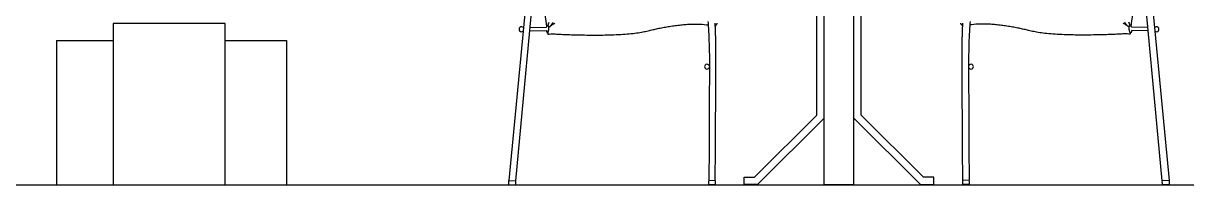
# Model space of a CAD drawing. Header units: millimetres. Extents: x -17017 to 2697, y 1903 to 18260.
# Drawn here: x -16978.243 to -16977.617, y 18247.915 to 18248.002 of the extents above; entities that cross this region are included whole.
import ezdxf

# ---------------------------------------------------------------- set-up
doc = ezdxf.new("R2010")
doc.units = ezdxf.units.MM
doc.layers.add('55', color=7, linetype='Continuous')
doc.layers.add('OP-MOB-MOVIL', color=8, linetype='Continuous')

# ---------------------------------------------------------------- blocks, each defined once
blk = doc.blocks.new('mesas y sillas de cafeteria')
for p, q in [((50.337, -14.9314), (50.337, -14.2514)), ((50.417, -14.9314), (50.417, -14.2514)), ((49.4881, -14.9319), (49.5057, -14.9319)), ((50.0265, -14.9199), (50.0438, -14.9204)), ((50.0267, -14.9314), (50.0436, -14.9314)), ((50.337, -14.9314), (50.417, -14.9314)), ((50.7274, -14.9199), (50.7101, -14.9204)), ((50.7273, -14.9314), (50.7104, -14.9314)), ((51.2658, -14.9319), (51.2482, -14.9319))]:
    blk.add_line(p, q)
for points in [[(50.337, -14.7525), (50.158, -14.9314), (50.1214, -14.9314), (50.1214, -14.9114), (50.1497, -14.9114), (50.317, -14.7442), (50.317, -14.2915), (50.1778, -14.2714), (50.179, -14.2514), (50.337, -14.2726)], [(50.417, -14.7525), (50.596, -14.9314), (50.6325, -14.9314), (50.6325, -14.9114), (50.6043, -14.9114), (50.437, -14.7442), (50.437, -14.2915), (50.5761, -14.2714), (50.575, -14.2514), (50.417, -14.2726)], [(49.548, -14.2923), (49.488, -14.9203), (49.5072, -14.9215), (49.5655, -14.294)], [(49.5932, -14.5031), (49.5949, -14.4983), (49.5964, -14.4935)], [(49.596, -14.5073), (49.5996, -14.5044), (49.6026, -14.5011), (49.6053, -14.4977), (49.6076, -14.4941)], [(51.1579, -14.5073), (51.1544, -14.5044), (51.1513, -14.5011), (51.1486, -14.4977), (51.1464, -14.4941)], [(51.1607, -14.5031), (51.159, -14.4983), (51.1575, -14.4935)], [(51.206, -14.2923), (51.266, -14.9203), (51.2468, -14.9215), (51.1884, -14.294)], [(49.5909, -14.5043), (49.589, -14.4911), (49.5873, -14.4797), (49.5854, -14.4684), (49.5829, -14.4554), (49.5796, -14.4388), (49.575, -14.4168), (49.5688, -14.3876), (49.5606, -14.3494)], [(51.1631, -14.5043), (51.1649, -14.4911), (51.1667, -14.4797), (51.1686, -14.4684), (51.171, -14.4554), (51.1744, -14.4388), (51.179, -14.4168), (51.1852, -14.3876), (51.1934, -14.3494)], [(50.024, -14.4918), (50.0244, -14.4977), (50.0249, -14.5042), (50.0253, -14.5113), (50.0258, -14.5189), (50.0262, -14.5269), (50.0266, -14.5354), (50.027, -14.5442), (50.0274, -14.5533), (50.0276, -14.5627), (50.0279, -14.5723), (50.028, -14.5825), (50.0281, -14.5935), (50.0282, -14.6059), (50.0282, -14.6198), (50.0281, -14.6358), (50.028, -14.6541), (50.0279, -14.6751), (50.0278, -14.6989), (50.0277, -14.7248), (50.0275, -14.752), (50.0274, -14.7795), (50.0272, -14.8063), (50.0271, -14.8315), (50.0265, -14.9199)], [(50.0438, -14.9204), (50.0444, -14.8363), (50.0444, -14.8265), (50.0445, -14.817), (50.0445, -14.8077), (50.0446, -14.7986), (50.0447, -14.7896), (50.0447, -14.7809), (50.0448, -14.7723), (50.0448, -14.7639), (50.0448, -14.7556), (50.0449, -14.7475), (50.0449, -14.7395), (50.045, -14.7317), (50.045, -14.7242), (50.045, -14.7168), (50.0451, -14.7096), (50.0451, -14.7027), (50.0451, -14.6961), (50.0452, -14.6896), (50.0452, -14.6834), (50.0452, -14.6775), (50.0452, -14.6717), (50.0453, -14.6662), (50.0453, -14.6609), (50.0453, -14.6558), (50.0453, -14.6509), (50.0453, -14.6462), (50.0454, -14.6417), (50.0454, -14.6374), (50.0454, -14.6333), (50.0454, -14.6293), (50.0454, -14.6255), (50.0454, -14.6218), (50.0454, -14.6183), (50.0454, -14.615), (50.0455, -14.6118), (50.0455, -14.6087), (50.0455, -14.6058), (50.0455, -14.603), (50.0455, -14.6003), (50.0455, -14.5977), (50.0455, -14.5952), (50.0455, -14.5928), (50.0455, -14.5906), (50.0455, -14.5884), (50.0455, -14.5863), (50.0455, -14.5843), (50.0455, -14.5823), (50.0455, -14.5804), (50.0455, -14.5786), (50.0455, -14.5768), (50.0455, -14.5751), (50.0454, -14.5734), (50.0454, -14.5718), (50.0454, -14.5702), (50.0454, -14.5686), (50.0454, -14.5671), (50.0454, -14.5655), (50.0454, -14.564), (50.0454, -14.5625), (50.0454, -14.5611), (50.0454, -14.5596), (50.0454, -14.5582), (50.0453, -14.5567), (50.0453, -14.5553), (50.0453, -14.5539), (50.0453, -14.5525), (50.0453, -14.5511), (50.0453, -14.5497), (50.0453, -14.5484), (50.0452, -14.547), (50.0452, -14.5456), (50.0452, -14.5443), (50.0452, -14.543), (50.0452, -14.5416), (50.0451, -14.5403), (50.0451, -14.539), (50.0451, -14.5377), (50.0451, -14.5364), (50.045, -14.535), (50.045, -14.5337), (50.045, -14.5325), (50.045, -14.5312), (50.0449, -14.5299), (50.0449, -14.5286), (50.0449, -14.5273), (50.0448, -14.526), (50.0448, -14.5247), (50.0447, -14.5235), (50.0447, -14.5222), (50.0447, -14.5209), (50.0446, -14.5196), (50.0446, -14.5184), (50.0445, -14.5171), (50.0445, -14.5158), (50.0444, -14.5146), (50.0444, -14.5133), (50.0443, -14.512), (50.0443, -14.5107), (50.0442, -14.5094), (50.0442, -14.5082), (50.0441, -14.5069), (50.044, -14.5056), (50.044, -14.5043), (50.0439, -14.503), (50.0438, -14.5017), (50.0438, -14.5004), (50.0437, -14.4991), (50.0436, -14.4977), (50.0435, -14.4964)], [(50.7101, -14.9204), (50.7096, -14.8363), (50.7095, -14.8265), (50.7095, -14.817), (50.7094, -14.8077), (50.7093, -14.7986), (50.7093, -14.7896), (50.7092, -14.7809), (50.7092, -14.7723), (50.7091, -14.7639), (50.7091, -14.7556), (50.7091, -14.7475), (50.709, -14.7395), (50.709, -14.7317), (50.7089, -14.7242), (50.7089, -14.7168), (50.7089, -14.7096), (50.7088, -14.7027), (50.7088, -14.6961), (50.7088, -14.6896), (50.7088, -14.6834), (50.7087, -14.6775), (50.7087, -14.6717), (50.7087, -14.6662), (50.7087, -14.6609), (50.7086, -14.6558), (50.7086, -14.6509), (50.7086, -14.6462), (50.7086, -14.6417), (50.7086, -14.6374), (50.7086, -14.6333), (50.7085, -14.6293), (50.7085, -14.6255), (50.7085, -14.6218), (50.7085, -14.6183), (50.7085, -14.615), (50.7085, -14.6118), (50.7085, -14.6087), (50.7085, -14.6058), (50.7085, -14.603), (50.7085, -14.6003), (50.7085, -14.5977), (50.7085, -14.5952), (50.7085, -14.5928), (50.7085, -14.5906), (50.7085, -14.5884), (50.7085, -14.5863), (50.7085, -14.5843), (50.7085, -14.5823), (50.7085, -14.5804), (50.7085, -14.5786), (50.7085, -14.5768), (50.7085, -14.5751), (50.7085, -14.5734), (50.7085, -14.5718), (50.7085, -14.5702), (50.7085, -14.5686), (50.7085, -14.5671), (50.7085, -14.5655), (50.7085, -14.564), (50.7086, -14.5625), (50.7086, -14.5611), (50.7086, -14.5596), (50.7086, -14.5582), (50.7086, -14.5567), (50.7086, -14.5553), (50.7086, -14.5539), (50.7086, -14.5525), (50.7087, -14.5511), (50.7087, -14.5497), (50.7087, -14.5484), (50.7087, -14.547), (50.7087, -14.5456), (50.7087, -14.5443), (50.7088, -14.543), (50.7088, -14.5416), (50.7088, -14.5403), (50.7088, -14.539), (50.7089, -14.5377), (50.7089, -14.5364), (50.7089, -14.535), (50.7089, -14.5337), (50.709, -14.5325), (50.709, -14.5312), (50.709, -14.5299), (50.7091, -14.5286), (50.7091, -14.5273), (50.7091, -14.526), (50.7092, -14.5247), (50.7092, -14.5235), (50.7092, -14.5222), (50.7093, -14.5209), (50.7093, -14.5196), (50.7094, -14.5184), (50.7094, -14.5171), (50.7095, -14.5158), (50.7095, -14.5146), (50.7096, -14.5133), (50.7096, -14.512), (50.7097, -14.5107), (50.7097, -14.5094), (50.7098, -14.5082), (50.7098, -14.5069), (50.7099, -14.5056), (50.71, -14.5043), (50.71, -14.503), (50.7101, -14.5017), (50.7102, -14.5004), (50.7103, -14.4991), (50.7103, -14.4977), (50.7104, -14.4964)], [(50.7299, -14.4918), (50.7295, -14.4977), (50.7291, -14.5042), (50.7286, -14.5113), (50.7282, -14.5189), (50.7277, -14.5269), (50.7273, -14.5354), (50.7269, -14.5442), (50.7266, -14.5533), (50.7263, -14.5627), (50.7261, -14.5723), (50.7259, -14.5825), (50.7258, -14.5935), (50.7258, -14.6059), (50.7258, -14.6198), (50.7258, -14.6358), (50.7259, -14.6541), (50.726, -14.6751), (50.7261, -14.6989), (50.7263, -14.7248), (50.7264, -14.752), (50.7266, -14.7795), (50.7267, -14.8063), (50.7269, -14.8315), (50.7274, -14.9199)], [(49.5971, -14.5064), (49.5999, -14.5044), (49.602, -14.5027), (49.6037, -14.5015), (49.605, -14.5006), (49.606, -14.4999), (49.6068, -14.4993), (49.6075, -14.4989), (49.6081, -14.4985), (49.6089, -14.4981), (49.6098, -14.4976), (49.6107, -14.4971), (49.6119, -14.4966)], [(50.0439, -14.5035), (50.044, -14.5034), (50.0444, -14.5031), (50.0448, -14.5028), (50.0452, -14.5025), (50.0457, -14.5021), (50.0461, -14.5017), (50.0465, -14.5013), (50.0469, -14.5009), (50.0472, -14.5004), (50.0476, -14.5), (50.0479, -14.4995), (50.0481, -14.4991), (50.0484, -14.4986), (50.0485, -14.4982), (50.0487, -14.4978), (50.0488, -14.4973), (50.0489, -14.4969), (50.049, -14.4964)], [(50.71, -14.5035), (50.7099, -14.5034), (50.7095, -14.5031), (50.7091, -14.5028), (50.7087, -14.5025), (50.7083, -14.5021), (50.7079, -14.5017), (50.7075, -14.5013), (50.7071, -14.5009), (50.7067, -14.5004), (50.7064, -14.5), (50.7061, -14.4995), (50.7058, -14.4991), (50.7056, -14.4986), (50.7054, -14.4982), (50.7053, -14.4978), (50.7051, -14.4973), (50.705, -14.4969), (50.7049, -14.4964)], [(51.1568, -14.5064), (51.1541, -14.5044), (51.1519, -14.5027), (51.1502, -14.5015), (51.1489, -14.5006), (51.1479, -14.4999), (51.1472, -14.4993), (51.1465, -14.4989), (51.1458, -14.4985), (51.145, -14.4981), (51.1442, -14.4976), (51.1432, -14.4971), (51.1421, -14.4966)], [(49.5931, -14.5262), (49.597, -14.5258), (49.601, -14.5256), (49.6049, -14.5255), (49.6088, -14.5255), (49.6127, -14.5257), (49.6167, -14.5259), (49.6208, -14.5261), (49.6249, -14.5264), (49.6291, -14.5266), (49.6334, -14.5268), (49.6378, -14.527), (49.6424, -14.5272), (49.6472, -14.5274), (49.6521, -14.5275), (49.6572, -14.5277), (49.6626, -14.5278), (49.6681, -14.5279), (49.6739, -14.5281), (49.6798, -14.5282), (49.6859, -14.5283), (49.6921, -14.5284), (49.6983, -14.5285), (49.7045, -14.5286), (49.7106, -14.5286), (49.7168, -14.5286), (49.7228, -14.5286), (49.7289, -14.5286), (49.7349, -14.5286), (49.7409, -14.5285), (49.7469, -14.5284), (49.7529, -14.5282), (49.759, -14.5281), (49.7651, -14.5279), (49.7712, -14.5277), (49.7774, -14.5274), (49.7835, -14.5272), (49.7895, -14.5269), (49.7954, -14.5265), (49.8012, -14.5261), (49.8068, -14.5257), (49.8122, -14.5252), (49.8175, -14.5247), (49.8225, -14.5241), (49.8273, -14.5235), (49.832, -14.5229), (49.8365, -14.5222), (49.8408, -14.5215), (49.8449, -14.5208), (49.8489, -14.5201), (49.8527, -14.5194), (49.8563, -14.5186), (49.8599, -14.5179), (49.8633, -14.5171), (49.8666, -14.5163), (49.8699, -14.5156), (49.8731, -14.5148), (49.8763, -14.514), (49.8794, -14.5133), (49.8825, -14.5125), (49.8857, -14.5118), (49.8888, -14.511), (49.8921, -14.5103), (49.8954, -14.5096), (49.8988, -14.5089), (49.9023, -14.5082), (49.9059, -14.5076), (49.9096, -14.5069), (49.9133, -14.5063), (49.9171, -14.5057), (49.9209, -14.5051), (49.9247, -14.5045), (49.9285, -14.504), (49.9323, -14.5035), (49.936, -14.503), (49.9398, -14.5025), (49.9435, -14.502), (49.9472, -14.5016), (49.9509, -14.5012), (49.9546, -14.5008), (49.9583, -14.5005), (49.962, -14.5002), (49.9658, -14.4999), (49.9695, -14.4997), (49.9733, -14.4995), (49.977, -14.4993), (49.9808, -14.4992), (49.9845, -14.4991), (49.9882, -14.499), (49.9918, -14.499), (49.9956, -14.499), (49.9995, -14.4991), (50.0039, -14.4993), (50.0087, -14.4997), (50.0141, -14.5001), (50.0202, -14.5007), (50.0248, -14.5012)], [(51.1609, -14.5262), (51.1569, -14.5258), (51.153, -14.5256), (51.1491, -14.5255), (51.1451, -14.5255), (51.1412, -14.5257), (51.1372, -14.5259), (51.1332, -14.5261), (51.1291, -14.5264), (51.1249, -14.5266), (51.1206, -14.5268), (51.1161, -14.527), (51.1115, -14.5272), (51.1068, -14.5274), (51.1019, -14.5275), (51.0967, -14.5277), (51.0914, -14.5278), (51.0858, -14.5279), (51.08, -14.5281), (51.0741, -14.5282), (51.068, -14.5283), (51.0619, -14.5284), (51.0557, -14.5285), (51.0495, -14.5286), (51.0433, -14.5286), (51.0372, -14.5286), (51.0311, -14.5286), (51.0251, -14.5286), (51.0191, -14.5286), (51.0131, -14.5285), (51.0071, -14.5284), (51.001, -14.5282), (50.995, -14.5281), (50.9888, -14.5279), (50.9827, -14.5277), (50.9766, -14.5274), (50.9705, -14.5272), (50.9645, -14.5269), (50.9585, -14.5265), (50.9528, -14.5261), (50.9471, -14.5257), (50.9417, -14.5252), (50.9365, -14.5247), (50.9315, -14.5241), (50.9266, -14.5235), (50.9219, -14.5229), (50.9175, -14.5222), (50.9132, -14.5215), (50.909, -14.5208), (50.9051, -14.5201), (50.9013, -14.5194), (50.8976, -14.5186), (50.8941, -14.5179), (50.8907, -14.5171), (50.8873, -14.5163), (50.8841, -14.5156), (50.8809, -14.5148), (50.8777, -14.514), (50.8746, -14.5133), (50.8714, -14.5125), (50.8683, -14.5118), (50.8651, -14.511), (50.8619, -14.5103), (50.8586, -14.5096), (50.8551, -14.5089), (50.8516, -14.5082), (50.848, -14.5076), (50.8443, -14.5069), (50.8406, -14.5063), (50.8368, -14.5057), (50.833, -14.5051), (50.8292, -14.5045), (50.8254, -14.504), (50.8216, -14.5035), (50.8179, -14.503), (50.8142, -14.5025), (50.8105, -14.502), (50.8068, -14.5016), (50.8031, -14.5012), (50.7994, -14.5008), (50.7957, -14.5005), (50.7919, -14.5002), (50.7882, -14.4999), (50.7844, -14.4997), (50.7807, -14.4995), (50.7769, -14.4993), (50.7732, -14.4992), (50.7695, -14.4991), (50.7658, -14.499), (50.7621, -14.499), (50.7584, -14.499), (50.7544, -14.4991), (50.7501, -14.4993), (50.7453, -14.4997), (50.7399, -14.5001), (50.7337, -14.5007), (50.7291, -14.5012)], [(49.5448, -14.5171), (49.5892, -14.5159)], [(49.5456, -14.5086), (49.5893, -14.5077)], [(49.5892, -14.5159), (49.5892, -14.5165), (49.5892, -14.5171), (49.5893, -14.5177), (49.5893, -14.5182), (49.5895, -14.5186), (49.5896, -14.519), (49.5898, -14.5194), (49.5899, -14.5198), (49.5901, -14.5201), (49.5903, -14.5205), (49.5905, -14.5208), (49.5906, -14.5211), (49.5908, -14.5214), (49.591, -14.5216), (49.5912, -14.5219), (49.5914, -14.5221), (49.5916, -14.5223), (49.5918, -14.5225), (49.592, -14.5226), (49.5922, -14.5227), (49.5925, -14.5226), (49.5927, -14.5225), (49.593, -14.5223), (49.5932, -14.5219), (49.5935, -14.5215), (49.5938, -14.5208), (49.5941, -14.5201), (49.5944, -14.5193), (49.5947, -14.5184), (49.5949, -14.5175), (49.5952, -14.5165), (49.5954, -14.5154), (49.5955, -14.5143), (49.5957, -14.5133), (49.5958, -14.5122), (49.5959, -14.5111), (49.596, -14.5101), (49.596, -14.5092), (49.596, -14.5083), (49.596, -14.5076), (49.596, -14.5069), (49.596, -14.5063), (49.5959, -14.5058), (49.5959, -14.5054), (49.5958, -14.505), (49.5957, -14.5047), (49.5956, -14.5044), (49.5954, -14.5042), (49.5953, -14.504), (49.5951, -14.5038), (49.5949, -14.5036), (49.5947, -14.5034), (49.5944, -14.5033), (49.5941, -14.5032), (49.5938, -14.5031), (49.5934, -14.5031), (49.5929, -14.5031), (49.5925, -14.5032), (49.592, -14.5034), (49.5914, -14.5037), (49.5909, -14.5043), (49.5904, -14.5051), (49.5898, -14.5062), (49.5893, -14.5077)], [(49.5931, -14.5222), (49.5931, -14.5262)], [(51.1647, -14.5159), (51.1647, -14.5165), (51.1647, -14.5171), (51.1647, -14.5177), (51.1646, -14.5182), (51.1645, -14.5186), (51.1643, -14.519), (51.1642, -14.5194), (51.164, -14.5198), (51.1638, -14.5201), (51.1637, -14.5205), (51.1635, -14.5208), (51.1633, -14.5211), (51.1631, -14.5214), (51.1629, -14.5216), (51.1627, -14.5219), (51.1625, -14.5221), (51.1623, -14.5223), (51.1621, -14.5225), (51.1619, -14.5226), (51.1617, -14.5227), (51.1615, -14.5226), (51.1612, -14.5225), (51.161, -14.5223), (51.1607, -14.5219), (51.1604, -14.5215), (51.1601, -14.5208), (51.1599, -14.5201), (51.1596, -14.5193), (51.1593, -14.5184), (51.159, -14.5175), (51.1588, -14.5165), (51.1586, -14.5154), (51.1584, -14.5143), (51.1582, -14.5133), (51.1581, -14.5122), (51.158, -14.5111), (51.158, -14.5101), (51.1579, -14.5092), (51.1579, -14.5083), (51.1579, -14.5076), (51.1579, -14.5069), (51.1579, -14.5063), (51.158, -14.5058), (51.1581, -14.5054), (51.1581, -14.505), (51.1582, -14.5047), (51.1584, -14.5044), (51.1585, -14.5042), (51.1587, -14.504), (51.1588, -14.5038), (51.159, -14.5036), (51.1593, -14.5034), (51.1595, -14.5033), (51.1598, -14.5032), (51.1602, -14.5031), (51.1606, -14.5031), (51.161, -14.5031), (51.1615, -14.5032), (51.162, -14.5034), (51.1625, -14.5037), (51.1631, -14.5043), (51.1636, -14.5051), (51.1641, -14.5062), (51.1646, -14.5077)], [(51.1609, -14.5222), (51.1609, -14.5262)], [(51.2084, -14.5086), (51.1646, -14.5077)], [(51.2092, -14.5171), (51.1647, -14.5159)]]:
    blk.add_lwpolyline(points)
for centre, radius, start, end in [((49.5223, -14.513), 0.00665, 40.7306, 308.3497), ((51.2317, -14.513), 0.00665, 231.6503, 139.2694), ((50.0218, -14.6137), 0.0065, 9.4243, 350.3047), ((50.7322, -14.6137), 0.0065, 189.6953, 170.5757), ((49.5031, -14.9259), 0.0161, 159.6541, 201.7085), ((49.49, -14.9244), 0.0174, 334.4224, 9.3889), ((50.0416, -14.9255), 0.0161, 159.6541, 201.7085), ((50.0208, -14.9254), 0.0236, 345.1065, 12.1566), ((50.7332, -14.9254), 0.0236, 167.8434, 194.8935), ((50.7123, -14.9255), 0.0161, 338.2915, 20.3459), ((51.2639, -14.9244), 0.0174, 170.6111, 205.5776), ((51.2509, -14.9259), 0.0161, 338.2915, 20.3459)]:
    blk.add_arc(centre, radius, start, end)

msp = doc.modelspace()

# ---------------------------------------------------------------- linework, layer by layer
at = {"layer": '55', "linetype": 'ByBlock'}
for p, q in [((-16978.22528, 18247.99313), (-16978.22528, 18247.91532)), ((-16978.1013, 18247.99313), (-16978.1013, 18247.91532)), ((-16978.52455, 18247.91532), (-16975.02455, 18247.91532))]:
    msp.add_line(p, q, dxfattribs=at)
for points in [[(-16978.13447, 18247.91532), (-16978.13447, 18248.00221), (-16978.19465, 18248.00221), (-16978.19465, 18247.91532)], [(-16978.22528, 18247.99313), (-16978.19465, 18247.99313)], [(-16978.13447, 18247.99313), (-16978.1013, 18247.99313)]]:
    msp.add_lwpolyline(points, dxfattribs=at)

# ---------------------------------------------------------------- block references
at = {"layer": 'OP-MOB-MOVIL', "xscale": 0.2, "yscale": 0.2, "zscale": 0.2}
msp.add_blockref('mesas y sillas de cafeteria', (-16987.8793, 18250.9017), dxfattribs=at)

doc.saveas('drawing.dxf')
